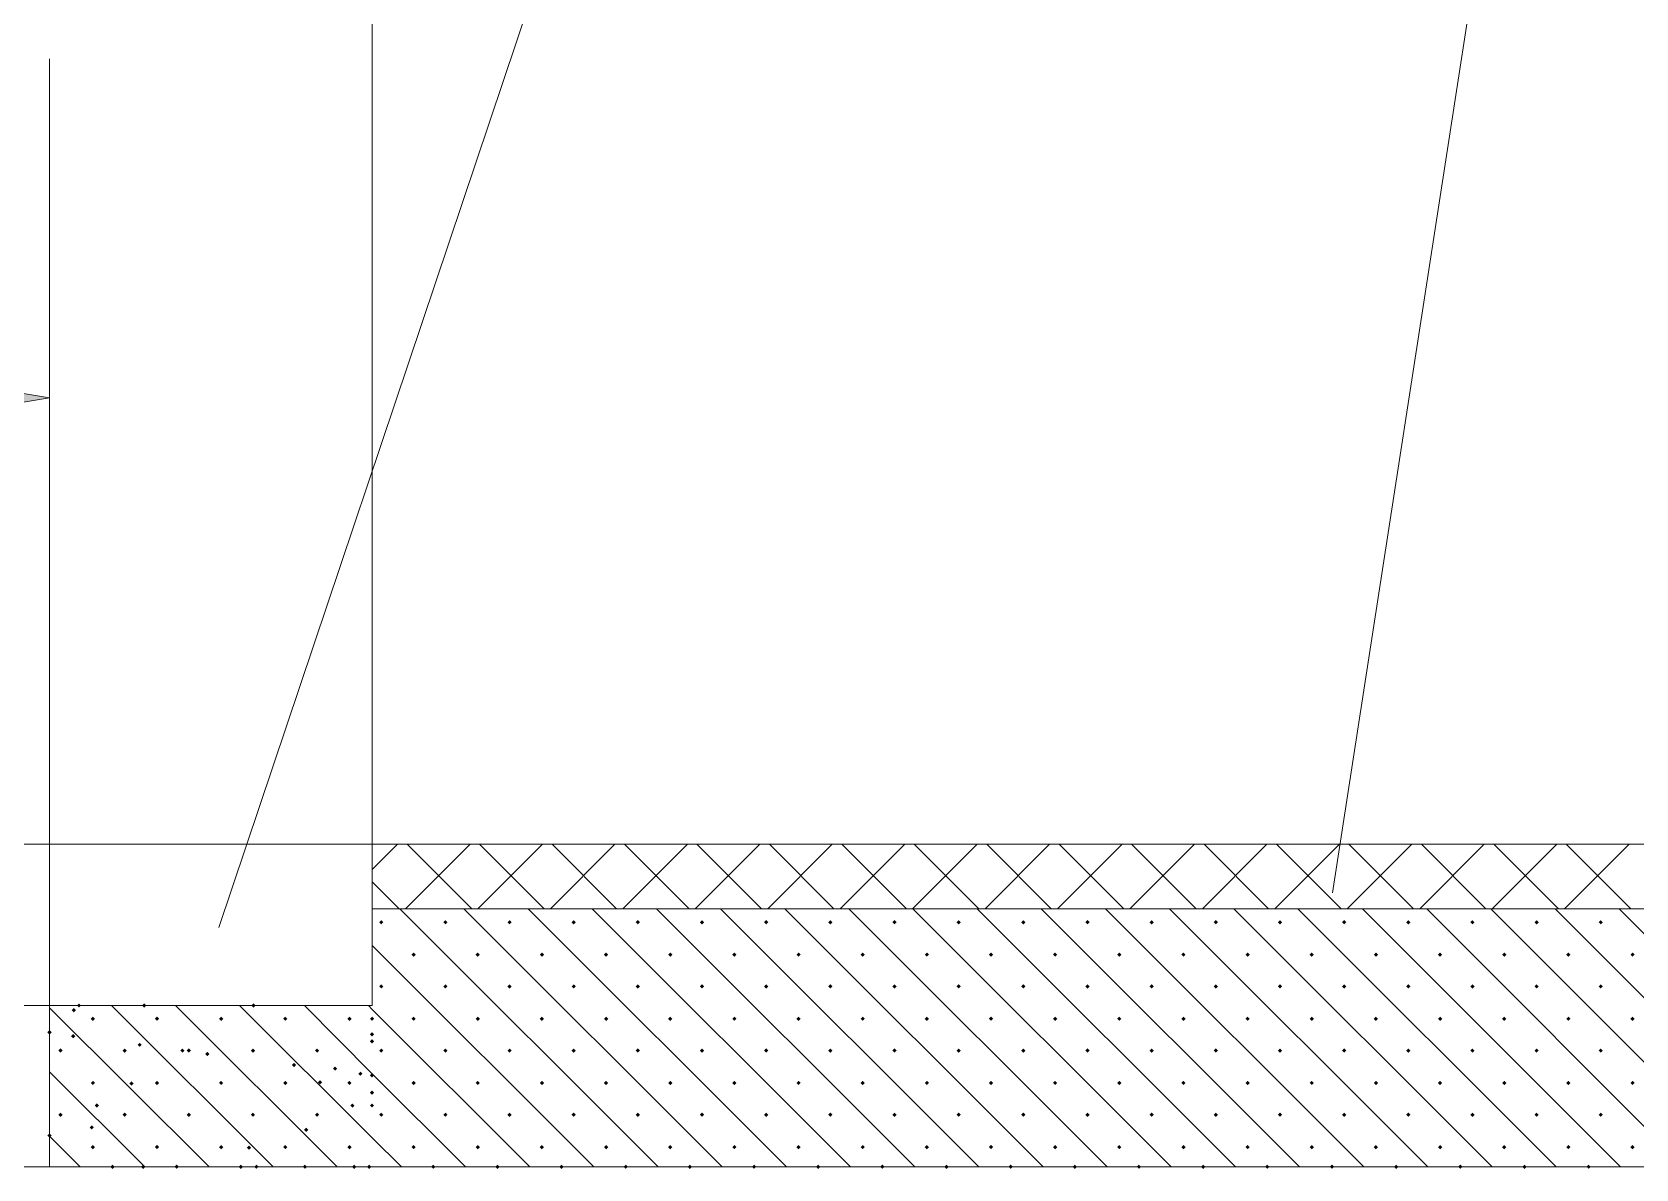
# Model space of a CAD drawing. Header units: millimetres. Extents: x 0 to 414, y 0 to 292.
# Drawn here: x 304.25 to 314.04, y 189.81 to 196.75 of the extents above; entities that cross this region are included whole.
import ezdxf

# ---------------------------------------------------------------- set-up
doc = ezdxf.new("R2010")
doc.units = ezdxf.units.MM

msp = doc.modelspace()

# ---------------------------------------------------------------- hatches: boundary and pattern name
h = msp.add_hatch(color=0)
h.dxf.hatch_style = 2
h.paths.add_polyline_path([(302.29175, 194.860333), (304.359028, 194.514611), (302.29175, 194.172417)])
h = msp.add_hatch(color=0)
h.dxf.hatch_style = 2
h.paths.add_polyline_path([(306.383972, 191.301864), (306.370919, 191.314917), (306.383972, 191.327969), (306.397025, 191.314917)])
h = msp.add_hatch(color=0)
h.dxf.hatch_style = 2
h.paths.add_polyline_path([(306.775556, 191.301864), (306.762503, 191.314917), (306.775556, 191.327969), (306.788608, 191.314917)])
h = msp.add_hatch(color=0)
h.dxf.hatch_style = 2
h.paths.add_polyline_path([(307.167139, 191.301864), (307.154086, 191.314917), (307.167139, 191.327969), (307.180192, 191.314917)])
h = msp.add_hatch(color=0)
h.dxf.hatch_style = 2
h.paths.add_polyline_path([(307.558722, 191.301864), (307.545669, 191.314917), (307.558722, 191.327969), (307.571775, 191.314917)])
h = msp.add_hatch(color=0)
h.dxf.hatch_style = 2
h.paths.add_polyline_path([(307.950306, 191.301864), (307.937253, 191.314917), (307.950306, 191.327969), (307.963358, 191.314917)])
h = msp.add_hatch(color=0)
h.dxf.hatch_style = 2
h.paths.add_polyline_path([(308.341889, 191.301864), (308.328836, 191.314917), (308.341889, 191.327969), (308.354942, 191.314917)])
h = msp.add_hatch(color=0)
h.dxf.hatch_style = 2
h.paths.add_polyline_path([(308.733472, 191.301864), (308.720419, 191.314917), (308.733472, 191.327969), (308.746525, 191.314917)])
h = msp.add_hatch(color=0)
h.dxf.hatch_style = 2
h.paths.add_polyline_path([(309.125056, 191.301864), (309.112003, 191.314917), (309.125056, 191.327969), (309.138108, 191.314917)])
h = msp.add_hatch(color=0)
h.dxf.hatch_style = 2
h.paths.add_polyline_path([(309.516639, 191.301864), (309.503586, 191.314917), (309.516639, 191.327969), (309.529692, 191.314917)])
h = msp.add_hatch(color=0)
h.dxf.hatch_style = 2
h.paths.add_polyline_path([(309.908222, 191.301864), (309.895169, 191.314917), (309.908222, 191.327969), (309.921275, 191.314917)])
h = msp.add_hatch(color=0)
h.dxf.hatch_style = 2
h.paths.add_polyline_path([(310.303333, 191.301864), (310.290281, 191.314917), (310.303333, 191.327969), (310.316386, 191.314917)])
h = msp.add_hatch(color=0)
h.dxf.hatch_style = 2
h.paths.add_polyline_path([(310.694917, 191.301864), (310.681864, 191.314917), (310.694917, 191.327969), (310.707969, 191.314917)])
h = msp.add_hatch(color=0)
h.dxf.hatch_style = 2
h.paths.add_polyline_path([(311.0865, 191.301864), (311.073447, 191.314917), (311.0865, 191.327969), (311.099553, 191.314917)])
h = msp.add_hatch(color=0)
h.dxf.hatch_style = 2
h.paths.add_polyline_path([(311.478083, 191.301864), (311.465031, 191.314917), (311.478083, 191.327969), (311.491136, 191.314917)])
h = msp.add_hatch(color=0)
h.dxf.hatch_style = 2
h.paths.add_polyline_path([(311.869667, 191.301864), (311.856614, 191.314917), (311.869667, 191.327969), (311.882719, 191.314917)])
h = msp.add_hatch(color=0)
h.dxf.hatch_style = 2
h.paths.add_polyline_path([(312.26125, 191.301864), (312.248197, 191.314917), (312.26125, 191.327969), (312.274303, 191.314917)])
h = msp.add_hatch(color=0)
h.dxf.hatch_style = 2
h.paths.add_polyline_path([(312.652833, 191.301864), (312.639781, 191.314917), (312.652833, 191.327969), (312.665886, 191.314917)])
h = msp.add_hatch(color=0)
h.dxf.hatch_style = 2
h.paths.add_polyline_path([(313.044417, 191.301864), (313.031364, 191.314917), (313.044417, 191.327969), (313.057469, 191.314917)])
h = msp.add_hatch(color=0)
h.dxf.hatch_style = 2
h.paths.add_polyline_path([(313.436, 191.301864), (313.422947, 191.314917), (313.436, 191.327969), (313.449053, 191.314917)])
h = msp.add_hatch(color=0)
h.dxf.hatch_style = 2
h.paths.add_polyline_path([(313.827583, 191.301864), (313.814531, 191.314917), (313.827583, 191.327969), (313.840636, 191.314917)])
h = msp.add_hatch(color=0)
h.dxf.hatch_style = 2
h.paths.add_polyline_path([(306.581528, 191.104308), (306.568475, 191.117361), (306.581528, 191.130414), (306.594581, 191.117361)])
h = msp.add_hatch(color=0)
h.dxf.hatch_style = 2
h.paths.add_polyline_path([(306.973111, 191.104308), (306.960058, 191.117361), (306.973111, 191.130414), (306.986164, 191.117361)])
h = msp.add_hatch(color=0)
h.dxf.hatch_style = 2
h.paths.add_polyline_path([(307.364694, 191.104308), (307.351642, 191.117361), (307.364694, 191.130414), (307.377747, 191.117361)])
h = msp.add_hatch(color=0)
h.dxf.hatch_style = 2
h.paths.add_polyline_path([(307.756278, 191.104308), (307.743225, 191.117361), (307.756278, 191.130414), (307.769331, 191.117361)])
h = msp.add_hatch(color=0)
h.dxf.hatch_style = 2
h.paths.add_polyline_path([(308.147861, 191.104308), (308.134808, 191.117361), (308.147861, 191.130414), (308.160914, 191.117361)])
h = msp.add_hatch(color=0)
h.dxf.hatch_style = 2
h.paths.add_polyline_path([(308.539444, 191.104308), (308.526392, 191.117361), (308.539444, 191.130414), (308.552497, 191.117361)])
h = msp.add_hatch(color=0)
h.dxf.hatch_style = 2
h.paths.add_polyline_path([(308.931028, 191.104308), (308.917975, 191.117361), (308.931028, 191.130414), (308.944081, 191.117361)])
h = msp.add_hatch(color=0)
h.dxf.hatch_style = 2
h.paths.add_polyline_path([(309.322611, 191.104308), (309.309558, 191.117361), (309.322611, 191.130414), (309.335664, 191.117361)])
h = msp.add_hatch(color=0)
h.dxf.hatch_style = 2
h.paths.add_polyline_path([(309.714194, 191.104308), (309.701142, 191.117361), (309.714194, 191.130414), (309.727247, 191.117361)])
h = msp.add_hatch(color=0)
h.dxf.hatch_style = 2
h.paths.add_polyline_path([(310.105778, 191.104308), (310.092725, 191.117361), (310.105778, 191.130414), (310.118831, 191.117361)])
h = msp.add_hatch(color=0)
h.dxf.hatch_style = 2
h.paths.add_polyline_path([(310.497361, 191.104308), (310.484308, 191.117361), (310.497361, 191.130414), (310.510414, 191.117361)])
h = msp.add_hatch(color=0)
h.dxf.hatch_style = 2
h.paths.add_polyline_path([(310.888944, 191.104308), (310.875892, 191.117361), (310.888944, 191.130414), (310.901997, 191.117361)])
h = msp.add_hatch(color=0)
h.dxf.hatch_style = 2
h.paths.add_polyline_path([(311.280528, 191.104308), (311.267475, 191.117361), (311.280528, 191.130414), (311.293581, 191.117361)])
h = msp.add_hatch(color=0)
h.dxf.hatch_style = 2
h.paths.add_polyline_path([(311.672111, 191.104308), (311.659058, 191.117361), (311.672111, 191.130414), (311.685164, 191.117361)])
h = msp.add_hatch(color=0)
h.dxf.hatch_style = 2
h.paths.add_polyline_path([(312.063694, 191.104308), (312.050642, 191.117361), (312.063694, 191.130414), (312.076747, 191.117361)])
h = msp.add_hatch(color=0)
h.dxf.hatch_style = 2
h.paths.add_polyline_path([(312.455278, 191.104308), (312.442225, 191.117361), (312.455278, 191.130414), (312.468331, 191.117361)])
h = msp.add_hatch(color=0)
h.dxf.hatch_style = 2
h.paths.add_polyline_path([(312.846861, 191.104308), (312.833808, 191.117361), (312.846861, 191.130414), (312.859914, 191.117361)])
h = msp.add_hatch(color=0)
h.dxf.hatch_style = 2
h.paths.add_polyline_path([(313.238444, 191.104308), (313.225392, 191.117361), (313.238444, 191.130414), (313.251497, 191.117361)])
h = msp.add_hatch(color=0)
h.dxf.hatch_style = 2
h.paths.add_polyline_path([(313.630028, 191.104308), (313.616975, 191.117361), (313.630028, 191.130414), (313.643081, 191.117361)])
h = msp.add_hatch(color=0)
h.dxf.hatch_style = 2
h.paths.add_polyline_path([(314.021611, 191.104308), (314.008558, 191.117361), (314.021611, 191.130414), (314.034664, 191.117361)])
h = msp.add_hatch(color=0)
h.dxf.hatch_style = 2
h.paths.add_polyline_path([(306.383972, 190.910281), (306.370919, 190.923333), (306.383972, 190.936386), (306.397025, 190.923333)])
h = msp.add_hatch(color=0)
h.dxf.hatch_style = 2
h.paths.add_polyline_path([(306.775556, 190.910281), (306.762503, 190.923333), (306.775556, 190.936386), (306.788608, 190.923333)])
h = msp.add_hatch(color=0)
h.dxf.hatch_style = 2
h.paths.add_polyline_path([(307.167139, 190.910281), (307.154086, 190.923333), (307.167139, 190.936386), (307.180192, 190.923333)])
h = msp.add_hatch(color=0)
h.dxf.hatch_style = 2
h.paths.add_polyline_path([(307.558722, 190.910281), (307.545669, 190.923333), (307.558722, 190.936386), (307.571775, 190.923333)])
h = msp.add_hatch(color=0)
h.dxf.hatch_style = 2
h.paths.add_polyline_path([(307.950306, 190.910281), (307.937253, 190.923333), (307.950306, 190.936386), (307.963358, 190.923333)])
h = msp.add_hatch(color=0)
h.dxf.hatch_style = 2
h.paths.add_polyline_path([(308.341889, 190.910281), (308.328836, 190.923333), (308.341889, 190.936386), (308.354942, 190.923333)])
h = msp.add_hatch(color=0)
h.dxf.hatch_style = 2
h.paths.add_polyline_path([(308.733472, 190.910281), (308.720419, 190.923333), (308.733472, 190.936386), (308.746525, 190.923333)])
h = msp.add_hatch(color=0)
h.dxf.hatch_style = 2
h.paths.add_polyline_path([(309.125056, 190.910281), (309.112003, 190.923333), (309.125056, 190.936386), (309.138108, 190.923333)])
h = msp.add_hatch(color=0)
h.dxf.hatch_style = 2
h.paths.add_polyline_path([(309.516639, 190.910281), (309.503586, 190.923333), (309.516639, 190.936386), (309.529692, 190.923333)])
h = msp.add_hatch(color=0)
h.dxf.hatch_style = 2
h.paths.add_polyline_path([(309.908222, 190.910281), (309.895169, 190.923333), (309.908222, 190.936386), (309.921275, 190.923333)])
h = msp.add_hatch(color=0)
h.dxf.hatch_style = 2
h.paths.add_polyline_path([(310.303333, 190.910281), (310.290281, 190.923333), (310.303333, 190.936386), (310.316386, 190.923333)])
h = msp.add_hatch(color=0)
h.dxf.hatch_style = 2
h.paths.add_polyline_path([(310.694917, 190.910281), (310.681864, 190.923333), (310.694917, 190.936386), (310.707969, 190.923333)])
h = msp.add_hatch(color=0)
h.dxf.hatch_style = 2
h.paths.add_polyline_path([(311.0865, 190.910281), (311.073447, 190.923333), (311.0865, 190.936386), (311.099553, 190.923333)])
h = msp.add_hatch(color=0)
h.dxf.hatch_style = 2
h.paths.add_polyline_path([(311.478083, 190.910281), (311.465031, 190.923333), (311.478083, 190.936386), (311.491136, 190.923333)])
h = msp.add_hatch(color=0)
h.dxf.hatch_style = 2
h.paths.add_polyline_path([(311.869667, 190.910281), (311.856614, 190.923333), (311.869667, 190.936386), (311.882719, 190.923333)])
h = msp.add_hatch(color=0)
h.dxf.hatch_style = 2
h.paths.add_polyline_path([(312.26125, 190.910281), (312.248197, 190.923333), (312.26125, 190.936386), (312.274303, 190.923333)])
h = msp.add_hatch(color=0)
h.dxf.hatch_style = 2
h.paths.add_polyline_path([(312.652833, 190.910281), (312.639781, 190.923333), (312.652833, 190.936386), (312.665886, 190.923333)])
h = msp.add_hatch(color=0)
h.dxf.hatch_style = 2
h.paths.add_polyline_path([(313.044417, 190.910281), (313.031364, 190.923333), (313.044417, 190.936386), (313.057469, 190.923333)])
h = msp.add_hatch(color=0)
h.dxf.hatch_style = 2
h.paths.add_polyline_path([(313.436, 190.910281), (313.422947, 190.923333), (313.436, 190.936386), (313.449053, 190.923333)])
h = msp.add_hatch(color=0)
h.dxf.hatch_style = 2
h.paths.add_polyline_path([(313.827583, 190.910281), (313.814531, 190.923333), (313.827583, 190.936386), (313.840636, 190.923333)])
h = msp.add_hatch(color=0)
h.dxf.hatch_style = 2
h.paths.add_polyline_path([(304.538944, 190.793864), (304.525892, 190.806917), (304.538944, 190.819969), (304.551997, 190.806917)])
h = msp.add_hatch(color=0)
h.dxf.hatch_style = 2
h.paths.add_polyline_path([(304.937583, 190.793864), (304.924531, 190.806917), (304.937583, 190.819969), (304.950636, 190.806917)])
h = msp.add_hatch(color=0)
h.dxf.hatch_style = 2
h.paths.add_polyline_path([(305.604333, 190.793864), (305.591281, 190.806917), (305.604333, 190.819969), (305.617386, 190.806917)])
h = msp.add_hatch(color=0)
h.dxf.hatch_style = 2
h.paths.add_polyline_path([(305.604333, 190.793864), (305.591281, 190.806917), (305.604333, 190.819969), (305.617386, 190.806917)])
h = msp.add_hatch(color=0)
h.dxf.hatch_style = 2
h.paths.add_polyline_path([(305.604333, 190.793864), (305.591281, 190.806917), (305.604333, 190.819969), (305.617386, 190.806917)])
h = msp.add_hatch(color=0)
h.dxf.hatch_style = 2
h.paths.add_polyline_path([(304.507194, 190.765642), (304.494142, 190.778694), (304.507194, 190.791747), (304.520247, 190.778694)])
h = msp.add_hatch(color=0)
h.dxf.hatch_style = 2
h.paths.add_polyline_path([(304.623611, 190.712725), (304.610558, 190.725778), (304.623611, 190.738831), (304.636664, 190.725778)])
h = msp.add_hatch(color=0)
h.dxf.hatch_style = 2
h.paths.add_polyline_path([(305.015194, 190.712725), (305.002142, 190.725778), (305.015194, 190.738831), (305.028247, 190.725778)])
h = msp.add_hatch(color=0)
h.dxf.hatch_style = 2
h.paths.add_polyline_path([(305.406778, 190.712725), (305.393725, 190.725778), (305.406778, 190.738831), (305.419831, 190.725778)])
h = msp.add_hatch(color=0)
h.dxf.hatch_style = 2
h.paths.add_polyline_path([(305.798361, 190.712725), (305.785308, 190.725778), (305.798361, 190.738831), (305.811414, 190.725778)])
h = msp.add_hatch(color=0)
h.dxf.hatch_style = 2
h.paths.add_polyline_path([(306.189944, 190.712725), (306.176892, 190.725778), (306.189944, 190.738831), (306.202997, 190.725778)])
h = msp.add_hatch(color=0)
h.dxf.hatch_style = 2
h.paths.add_polyline_path([(306.327528, 190.712725), (306.314475, 190.725778), (306.327528, 190.738831), (306.340581, 190.725778)])
h = msp.add_hatch(color=0)
h.dxf.hatch_style = 2
h.paths.add_polyline_path([(306.327528, 190.712725), (306.314475, 190.725778), (306.327528, 190.738831), (306.340581, 190.725778)])
h = msp.add_hatch(color=0)
h.dxf.hatch_style = 2
h.paths.add_polyline_path([(306.327528, 190.712725), (306.314475, 190.725778), (306.327528, 190.738831), (306.340581, 190.725778)])
h = msp.add_hatch(color=0)
h.dxf.hatch_style = 2
h.paths.add_polyline_path([(306.581528, 190.712725), (306.568475, 190.725778), (306.581528, 190.738831), (306.594581, 190.725778)])
h = msp.add_hatch(color=0)
h.dxf.hatch_style = 2
h.paths.add_polyline_path([(306.973111, 190.712725), (306.960058, 190.725778), (306.973111, 190.738831), (306.986164, 190.725778)])
h = msp.add_hatch(color=0)
h.dxf.hatch_style = 2
h.paths.add_polyline_path([(307.364694, 190.712725), (307.351642, 190.725778), (307.364694, 190.738831), (307.377747, 190.725778)])
h = msp.add_hatch(color=0)
h.dxf.hatch_style = 2
h.paths.add_polyline_path([(307.756278, 190.712725), (307.743225, 190.725778), (307.756278, 190.738831), (307.769331, 190.725778)])
h = msp.add_hatch(color=0)
h.dxf.hatch_style = 2
h.paths.add_polyline_path([(308.147861, 190.712725), (308.134808, 190.725778), (308.147861, 190.738831), (308.160914, 190.725778)])
h = msp.add_hatch(color=0)
h.dxf.hatch_style = 2
h.paths.add_polyline_path([(308.539444, 190.712725), (308.526392, 190.725778), (308.539444, 190.738831), (308.552497, 190.725778)])
h = msp.add_hatch(color=0)
h.dxf.hatch_style = 2
h.paths.add_polyline_path([(308.931028, 190.712725), (308.917975, 190.725778), (308.931028, 190.738831), (308.944081, 190.725778)])
h = msp.add_hatch(color=0)
h.dxf.hatch_style = 2
h.paths.add_polyline_path([(309.322611, 190.712725), (309.309558, 190.725778), (309.322611, 190.738831), (309.335664, 190.725778)])
h = msp.add_hatch(color=0)
h.dxf.hatch_style = 2
h.paths.add_polyline_path([(309.714194, 190.712725), (309.701142, 190.725778), (309.714194, 190.738831), (309.727247, 190.725778)])
h = msp.add_hatch(color=0)
h.dxf.hatch_style = 2
h.paths.add_polyline_path([(310.105778, 190.712725), (310.092725, 190.725778), (310.105778, 190.738831), (310.118831, 190.725778)])
h = msp.add_hatch(color=0)
h.dxf.hatch_style = 2
h.paths.add_polyline_path([(310.497361, 190.712725), (310.484308, 190.725778), (310.497361, 190.738831), (310.510414, 190.725778)])
h = msp.add_hatch(color=0)
h.dxf.hatch_style = 2
h.paths.add_polyline_path([(310.888944, 190.712725), (310.875892, 190.725778), (310.888944, 190.738831), (310.901997, 190.725778)])
h = msp.add_hatch(color=0)
h.dxf.hatch_style = 2
h.paths.add_polyline_path([(311.280528, 190.712725), (311.267475, 190.725778), (311.280528, 190.738831), (311.293581, 190.725778)])
h = msp.add_hatch(color=0)
h.dxf.hatch_style = 2
h.paths.add_polyline_path([(311.672111, 190.712725), (311.659058, 190.725778), (311.672111, 190.738831), (311.685164, 190.725778)])
h = msp.add_hatch(color=0)
h.dxf.hatch_style = 2
h.paths.add_polyline_path([(312.063694, 190.712725), (312.050642, 190.725778), (312.063694, 190.738831), (312.076747, 190.725778)])
h = msp.add_hatch(color=0)
h.dxf.hatch_style = 2
h.paths.add_polyline_path([(312.455278, 190.712725), (312.442225, 190.725778), (312.455278, 190.738831), (312.468331, 190.725778)])
h = msp.add_hatch(color=0)
h.dxf.hatch_style = 2
h.paths.add_polyline_path([(312.846861, 190.712725), (312.833808, 190.725778), (312.846861, 190.738831), (312.859914, 190.725778)])
h = msp.add_hatch(color=0)
h.dxf.hatch_style = 2
h.paths.add_polyline_path([(313.238444, 190.712725), (313.225392, 190.725778), (313.238444, 190.738831), (313.251497, 190.725778)])
h = msp.add_hatch(color=0)
h.dxf.hatch_style = 2
h.paths.add_polyline_path([(313.630028, 190.712725), (313.616975, 190.725778), (313.630028, 190.738831), (313.643081, 190.725778)])
h = msp.add_hatch(color=0)
h.dxf.hatch_style = 2
h.paths.add_polyline_path([(314.021611, 190.712725), (314.008558, 190.725778), (314.021611, 190.738831), (314.034664, 190.725778)])
h = msp.add_hatch(color=0)
h.dxf.hatch_style = 2
h.paths.add_polyline_path([(304.359028, 190.631586), (304.345975, 190.644639), (304.359028, 190.657692), (304.372081, 190.644639)])
h = msp.add_hatch(color=0)
h.dxf.hatch_style = 2
h.paths.add_polyline_path([(304.359028, 190.628058), (304.345975, 190.641111), (304.359028, 190.654164), (304.372081, 190.641111)])
h = msp.add_hatch(color=0)
h.dxf.hatch_style = 2
h.paths.add_polyline_path([(304.503667, 190.606892), (304.490614, 190.619944), (304.503667, 190.632997), (304.516719, 190.619944)])
h = msp.add_hatch(color=0)
h.dxf.hatch_style = 2
h.paths.add_polyline_path([(306.327528, 190.617475), (306.314475, 190.630528), (306.327528, 190.643581), (306.340581, 190.630528)])
h = msp.add_hatch(color=0)
h.dxf.hatch_style = 2
h.paths.add_polyline_path([(306.327528, 190.617475), (306.314475, 190.630528), (306.327528, 190.643581), (306.340581, 190.630528)])
h = msp.add_hatch(color=0)
h.dxf.hatch_style = 2
h.paths.add_polyline_path([(306.327528, 190.617475), (306.314475, 190.630528), (306.327528, 190.643581), (306.340581, 190.630528)])
h = msp.add_hatch(color=0)
h.dxf.hatch_style = 2
h.paths.add_polyline_path([(304.426056, 190.518697), (304.413003, 190.53175), (304.426056, 190.544803), (304.439108, 190.53175)])
h = msp.add_hatch(color=0)
h.dxf.hatch_style = 2
h.paths.add_polyline_path([(304.817639, 190.518697), (304.804586, 190.53175), (304.817639, 190.544803), (304.830692, 190.53175)])
h = msp.add_hatch(color=0)
h.dxf.hatch_style = 2
h.paths.add_polyline_path([(304.909361, 190.553975), (304.896308, 190.567028), (304.909361, 190.580081), (304.922414, 190.567028)])
h = msp.add_hatch(color=0)
h.dxf.hatch_style = 2
h.paths.add_polyline_path([(305.170417, 190.518697), (305.157364, 190.53175), (305.170417, 190.544803), (305.183469, 190.53175)])
h = msp.add_hatch(color=0)
h.dxf.hatch_style = 2
h.paths.add_polyline_path([(305.209222, 190.518697), (305.196169, 190.53175), (305.209222, 190.544803), (305.222275, 190.53175)])
h = msp.add_hatch(color=0)
h.dxf.hatch_style = 2
h.paths.add_polyline_path([(305.322111, 190.497531), (305.309058, 190.510583), (305.322111, 190.523636), (305.335164, 190.510583)])
h = msp.add_hatch(color=0)
h.dxf.hatch_style = 2
h.paths.add_polyline_path([(305.600806, 190.518697), (305.587753, 190.53175), (305.600806, 190.544803), (305.613858, 190.53175)])
h = msp.add_hatch(color=0)
h.dxf.hatch_style = 2
h.paths.add_polyline_path([(305.992389, 190.518697), (305.979336, 190.53175), (305.992389, 190.544803), (306.005442, 190.53175)])
h = msp.add_hatch(color=0)
h.dxf.hatch_style = 2
h.paths.add_polyline_path([(306.327528, 190.575142), (306.314475, 190.588194), (306.327528, 190.601247), (306.340581, 190.588194)])
h = msp.add_hatch(color=0)
h.dxf.hatch_style = 2
h.paths.add_polyline_path([(306.383972, 190.518697), (306.370919, 190.53175), (306.383972, 190.544803), (306.397025, 190.53175)])
h = msp.add_hatch(color=0)
h.dxf.hatch_style = 2
h.paths.add_polyline_path([(306.775556, 190.518697), (306.762503, 190.53175), (306.775556, 190.544803), (306.788608, 190.53175)])
h = msp.add_hatch(color=0)
h.dxf.hatch_style = 2
h.paths.add_polyline_path([(307.167139, 190.518697), (307.154086, 190.53175), (307.167139, 190.544803), (307.180192, 190.53175)])
h = msp.add_hatch(color=0)
h.dxf.hatch_style = 2
h.paths.add_polyline_path([(307.558722, 190.518697), (307.545669, 190.53175), (307.558722, 190.544803), (307.571775, 190.53175)])
h = msp.add_hatch(color=0)
h.dxf.hatch_style = 2
h.paths.add_polyline_path([(307.950306, 190.518697), (307.937253, 190.53175), (307.950306, 190.544803), (307.963358, 190.53175)])
h = msp.add_hatch(color=0)
h.dxf.hatch_style = 2
h.paths.add_polyline_path([(308.341889, 190.518697), (308.328836, 190.53175), (308.341889, 190.544803), (308.354942, 190.53175)])
h = msp.add_hatch(color=0)
h.dxf.hatch_style = 2
h.paths.add_polyline_path([(308.733472, 190.518697), (308.720419, 190.53175), (308.733472, 190.544803), (308.746525, 190.53175)])
h = msp.add_hatch(color=0)
h.dxf.hatch_style = 2
h.paths.add_polyline_path([(309.125056, 190.518697), (309.112003, 190.53175), (309.125056, 190.544803), (309.138108, 190.53175)])
h = msp.add_hatch(color=0)
h.dxf.hatch_style = 2
h.paths.add_polyline_path([(309.516639, 190.518697), (309.503586, 190.53175), (309.516639, 190.544803), (309.529692, 190.53175)])
h = msp.add_hatch(color=0)
h.dxf.hatch_style = 2
h.paths.add_polyline_path([(309.908222, 190.518697), (309.895169, 190.53175), (309.908222, 190.544803), (309.921275, 190.53175)])
h = msp.add_hatch(color=0)
h.dxf.hatch_style = 2
h.paths.add_polyline_path([(310.303333, 190.518697), (310.290281, 190.53175), (310.303333, 190.544803), (310.316386, 190.53175)])
h = msp.add_hatch(color=0)
h.dxf.hatch_style = 2
h.paths.add_polyline_path([(310.694917, 190.518697), (310.681864, 190.53175), (310.694917, 190.544803), (310.707969, 190.53175)])
h = msp.add_hatch(color=0)
h.dxf.hatch_style = 2
h.paths.add_polyline_path([(311.0865, 190.518697), (311.073447, 190.53175), (311.0865, 190.544803), (311.099553, 190.53175)])
h = msp.add_hatch(color=0)
h.dxf.hatch_style = 2
h.paths.add_polyline_path([(311.478083, 190.518697), (311.465031, 190.53175), (311.478083, 190.544803), (311.491136, 190.53175)])
h = msp.add_hatch(color=0)
h.dxf.hatch_style = 2
h.paths.add_polyline_path([(311.869667, 190.518697), (311.856614, 190.53175), (311.869667, 190.544803), (311.882719, 190.53175)])
h = msp.add_hatch(color=0)
h.dxf.hatch_style = 2
h.paths.add_polyline_path([(312.26125, 190.518697), (312.248197, 190.53175), (312.26125, 190.544803), (312.274303, 190.53175)])
h = msp.add_hatch(color=0)
h.dxf.hatch_style = 2
h.paths.add_polyline_path([(312.652833, 190.518697), (312.639781, 190.53175), (312.652833, 190.544803), (312.665886, 190.53175)])
h = msp.add_hatch(color=0)
h.dxf.hatch_style = 2
h.paths.add_polyline_path([(313.044417, 190.518697), (313.031364, 190.53175), (313.044417, 190.544803), (313.057469, 190.53175)])
h = msp.add_hatch(color=0)
h.dxf.hatch_style = 2
h.paths.add_polyline_path([(313.436, 190.518697), (313.422947, 190.53175), (313.436, 190.544803), (313.449053, 190.53175)])
h = msp.add_hatch(color=0)
h.dxf.hatch_style = 2
h.paths.add_polyline_path([(313.827583, 190.518697), (313.814531, 190.53175), (313.827583, 190.544803), (313.840636, 190.53175)])
h = msp.add_hatch(color=0)
h.dxf.hatch_style = 2
h.paths.add_polyline_path([(305.851278, 190.430503), (305.838225, 190.443556), (305.851278, 190.456608), (305.864331, 190.443556)])
h = msp.add_hatch(color=0)
h.dxf.hatch_style = 2
h.paths.add_polyline_path([(306.10175, 190.409336), (306.088697, 190.422389), (306.10175, 190.435442), (306.114803, 190.422389)])
h = msp.add_hatch(color=0)
h.dxf.hatch_style = 2
h.paths.add_polyline_path([(304.623611, 190.321142), (304.610558, 190.334194), (304.623611, 190.347247), (304.636664, 190.334194)])
h = msp.add_hatch(color=0)
h.dxf.hatch_style = 2
h.paths.add_polyline_path([(304.859972, 190.317614), (304.846919, 190.330667), (304.859972, 190.343719), (304.873025, 190.330667)])
h = msp.add_hatch(color=0)
h.dxf.hatch_style = 2
h.paths.add_polyline_path([(305.015194, 190.321142), (305.002142, 190.334194), (305.015194, 190.347247), (305.028247, 190.334194)])
h = msp.add_hatch(color=0)
h.dxf.hatch_style = 2
h.paths.add_polyline_path([(305.406778, 190.321142), (305.393725, 190.334194), (305.406778, 190.347247), (305.419831, 190.334194)])
h = msp.add_hatch(color=0)
h.dxf.hatch_style = 2
h.paths.add_polyline_path([(305.798361, 190.321142), (305.785308, 190.334194), (305.798361, 190.347247), (305.811414, 190.334194)])
h = msp.add_hatch(color=0)
h.dxf.hatch_style = 2
h.paths.add_polyline_path([(306.010028, 190.324669), (305.996975, 190.337722), (306.010028, 190.350775), (306.023081, 190.337722)])
h = msp.add_hatch(color=0)
h.dxf.hatch_style = 2
h.paths.add_polyline_path([(306.189944, 190.321142), (306.176892, 190.334194), (306.189944, 190.347247), (306.202997, 190.334194)])
h = msp.add_hatch(color=0)
h.dxf.hatch_style = 2
h.paths.add_polyline_path([(306.256972, 190.377586), (306.243919, 190.390639), (306.256972, 190.403692), (306.270025, 190.390639)])
h = msp.add_hatch(color=0)
h.dxf.hatch_style = 2
h.paths.add_polyline_path([(306.327528, 190.367003), (306.314475, 190.380056), (306.327528, 190.393108), (306.340581, 190.380056)])
h = msp.add_hatch(color=0)
h.dxf.hatch_style = 2
h.paths.add_polyline_path([(306.327528, 190.367003), (306.314475, 190.380056), (306.327528, 190.393108), (306.340581, 190.380056)])
h = msp.add_hatch(color=0)
h.dxf.hatch_style = 2
h.paths.add_polyline_path([(306.327528, 190.367003), (306.314475, 190.380056), (306.327528, 190.393108), (306.340581, 190.380056)])
h = msp.add_hatch(color=0)
h.dxf.hatch_style = 2
h.paths.add_polyline_path([(306.581528, 190.321142), (306.568475, 190.334194), (306.581528, 190.347247), (306.594581, 190.334194)])
h = msp.add_hatch(color=0)
h.dxf.hatch_style = 2
h.paths.add_polyline_path([(306.973111, 190.321142), (306.960058, 190.334194), (306.973111, 190.347247), (306.986164, 190.334194)])
h = msp.add_hatch(color=0)
h.dxf.hatch_style = 2
h.paths.add_polyline_path([(307.364694, 190.321142), (307.351642, 190.334194), (307.364694, 190.347247), (307.377747, 190.334194)])
h = msp.add_hatch(color=0)
h.dxf.hatch_style = 2
h.paths.add_polyline_path([(307.756278, 190.321142), (307.743225, 190.334194), (307.756278, 190.347247), (307.769331, 190.334194)])
h = msp.add_hatch(color=0)
h.dxf.hatch_style = 2
h.paths.add_polyline_path([(308.147861, 190.321142), (308.134808, 190.334194), (308.147861, 190.347247), (308.160914, 190.334194)])
h = msp.add_hatch(color=0)
h.dxf.hatch_style = 2
h.paths.add_polyline_path([(308.539444, 190.321142), (308.526392, 190.334194), (308.539444, 190.347247), (308.552497, 190.334194)])
h = msp.add_hatch(color=0)
h.dxf.hatch_style = 2
h.paths.add_polyline_path([(308.931028, 190.321142), (308.917975, 190.334194), (308.931028, 190.347247), (308.944081, 190.334194)])
h = msp.add_hatch(color=0)
h.dxf.hatch_style = 2
h.paths.add_polyline_path([(309.322611, 190.321142), (309.309558, 190.334194), (309.322611, 190.347247), (309.335664, 190.334194)])
h = msp.add_hatch(color=0)
h.dxf.hatch_style = 2
h.paths.add_polyline_path([(309.714194, 190.321142), (309.701142, 190.334194), (309.714194, 190.347247), (309.727247, 190.334194)])
h = msp.add_hatch(color=0)
h.dxf.hatch_style = 2
h.paths.add_polyline_path([(310.105778, 190.321142), (310.092725, 190.334194), (310.105778, 190.347247), (310.118831, 190.334194)])
h = msp.add_hatch(color=0)
h.dxf.hatch_style = 2
h.paths.add_polyline_path([(310.497361, 190.321142), (310.484308, 190.334194), (310.497361, 190.347247), (310.510414, 190.334194)])
h = msp.add_hatch(color=0)
h.dxf.hatch_style = 2
h.paths.add_polyline_path([(310.888944, 190.321142), (310.875892, 190.334194), (310.888944, 190.347247), (310.901997, 190.334194)])
h = msp.add_hatch(color=0)
h.dxf.hatch_style = 2
h.paths.add_polyline_path([(311.280528, 190.321142), (311.267475, 190.334194), (311.280528, 190.347247), (311.293581, 190.334194)])
h = msp.add_hatch(color=0)
h.dxf.hatch_style = 2
h.paths.add_polyline_path([(311.672111, 190.321142), (311.659058, 190.334194), (311.672111, 190.347247), (311.685164, 190.334194)])
h = msp.add_hatch(color=0)
h.dxf.hatch_style = 2
h.paths.add_polyline_path([(312.063694, 190.321142), (312.050642, 190.334194), (312.063694, 190.347247), (312.076747, 190.334194)])
h = msp.add_hatch(color=0)
h.dxf.hatch_style = 2
h.paths.add_polyline_path([(312.455278, 190.321142), (312.442225, 190.334194), (312.455278, 190.347247), (312.468331, 190.334194)])
h = msp.add_hatch(color=0)
h.dxf.hatch_style = 2
h.paths.add_polyline_path([(312.846861, 190.321142), (312.833808, 190.334194), (312.846861, 190.347247), (312.859914, 190.334194)])
h = msp.add_hatch(color=0)
h.dxf.hatch_style = 2
h.paths.add_polyline_path([(313.238444, 190.321142), (313.225392, 190.334194), (313.238444, 190.347247), (313.251497, 190.334194)])
h = msp.add_hatch(color=0)
h.dxf.hatch_style = 2
h.paths.add_polyline_path([(313.630028, 190.321142), (313.616975, 190.334194), (313.630028, 190.347247), (313.643081, 190.334194)])
h = msp.add_hatch(color=0)
h.dxf.hatch_style = 2
h.paths.add_polyline_path([(314.021611, 190.321142), (314.008558, 190.334194), (314.021611, 190.347247), (314.034664, 190.334194)])
h = msp.add_hatch(color=0)
h.dxf.hatch_style = 2
h.paths.add_polyline_path([(306.327528, 190.261169), (306.314475, 190.274222), (306.327528, 190.287275), (306.340581, 190.274222)])
h = msp.add_hatch(color=0)
h.dxf.hatch_style = 2
h.paths.add_polyline_path([(304.426056, 190.127114), (304.413003, 190.140167), (304.426056, 190.153219), (304.439108, 190.140167)])
h = msp.add_hatch(color=0)
h.dxf.hatch_style = 2
h.paths.add_polyline_path([(304.648306, 190.183558), (304.635253, 190.196611), (304.648306, 190.209664), (304.661358, 190.196611)])
h = msp.add_hatch(color=0)
h.dxf.hatch_style = 2
h.paths.add_polyline_path([(304.817639, 190.127114), (304.804586, 190.140167), (304.817639, 190.153219), (304.830692, 190.140167)])
h = msp.add_hatch(color=0)
h.dxf.hatch_style = 2
h.paths.add_polyline_path([(305.209222, 190.127114), (305.196169, 190.140167), (305.209222, 190.153219), (305.222275, 190.140167)])
h = msp.add_hatch(color=0)
h.dxf.hatch_style = 2
h.paths.add_polyline_path([(305.600806, 190.127114), (305.587753, 190.140167), (305.600806, 190.153219), (305.613858, 190.140167)])
h = msp.add_hatch(color=0)
h.dxf.hatch_style = 2
h.paths.add_polyline_path([(305.992389, 190.127114), (305.979336, 190.140167), (305.992389, 190.153219), (306.005442, 190.140167)])
h = msp.add_hatch(color=0)
h.dxf.hatch_style = 2
h.paths.add_polyline_path([(306.207583, 190.183558), (306.194531, 190.196611), (306.207583, 190.209664), (306.220636, 190.196611)])
h = msp.add_hatch(color=0)
h.dxf.hatch_style = 2
h.paths.add_polyline_path([(306.327528, 190.183558), (306.314475, 190.196611), (306.327528, 190.209664), (306.340581, 190.196611)])
h = msp.add_hatch(color=0)
h.dxf.hatch_style = 2
h.paths.add_polyline_path([(306.383972, 190.127114), (306.370919, 190.140167), (306.383972, 190.153219), (306.397025, 190.140167)])
h = msp.add_hatch(color=0)
h.dxf.hatch_style = 2
h.paths.add_polyline_path([(306.775556, 190.127114), (306.762503, 190.140167), (306.775556, 190.153219), (306.788608, 190.140167)])
h = msp.add_hatch(color=0)
h.dxf.hatch_style = 2
h.paths.add_polyline_path([(307.167139, 190.127114), (307.154086, 190.140167), (307.167139, 190.153219), (307.180192, 190.140167)])
h = msp.add_hatch(color=0)
h.dxf.hatch_style = 2
h.paths.add_polyline_path([(307.558722, 190.127114), (307.545669, 190.140167), (307.558722, 190.153219), (307.571775, 190.140167)])
h = msp.add_hatch(color=0)
h.dxf.hatch_style = 2
h.paths.add_polyline_path([(307.950306, 190.127114), (307.937253, 190.140167), (307.950306, 190.153219), (307.963358, 190.140167)])
h = msp.add_hatch(color=0)
h.dxf.hatch_style = 2
h.paths.add_polyline_path([(308.341889, 190.127114), (308.328836, 190.140167), (308.341889, 190.153219), (308.354942, 190.140167)])
h = msp.add_hatch(color=0)
h.dxf.hatch_style = 2
h.paths.add_polyline_path([(308.733472, 190.127114), (308.720419, 190.140167), (308.733472, 190.153219), (308.746525, 190.140167)])
h = msp.add_hatch(color=0)
h.dxf.hatch_style = 2
h.paths.add_polyline_path([(309.125056, 190.127114), (309.112003, 190.140167), (309.125056, 190.153219), (309.138108, 190.140167)])
h = msp.add_hatch(color=0)
h.dxf.hatch_style = 2
h.paths.add_polyline_path([(309.516639, 190.127114), (309.503586, 190.140167), (309.516639, 190.153219), (309.529692, 190.140167)])
h = msp.add_hatch(color=0)
h.dxf.hatch_style = 2
h.paths.add_polyline_path([(309.908222, 190.127114), (309.895169, 190.140167), (309.908222, 190.153219), (309.921275, 190.140167)])
h = msp.add_hatch(color=0)
h.dxf.hatch_style = 2
h.paths.add_polyline_path([(310.303333, 190.127114), (310.290281, 190.140167), (310.303333, 190.153219), (310.316386, 190.140167)])
h = msp.add_hatch(color=0)
h.dxf.hatch_style = 2
h.paths.add_polyline_path([(310.694917, 190.127114), (310.681864, 190.140167), (310.694917, 190.153219), (310.707969, 190.140167)])
h = msp.add_hatch(color=0)
h.dxf.hatch_style = 2
h.paths.add_polyline_path([(311.0865, 190.127114), (311.073447, 190.140167), (311.0865, 190.153219), (311.099553, 190.140167)])
h = msp.add_hatch(color=0)
h.dxf.hatch_style = 2
h.paths.add_polyline_path([(311.478083, 190.127114), (311.465031, 190.140167), (311.478083, 190.153219), (311.491136, 190.140167)])
h = msp.add_hatch(color=0)
h.dxf.hatch_style = 2
h.paths.add_polyline_path([(311.869667, 190.127114), (311.856614, 190.140167), (311.869667, 190.153219), (311.882719, 190.140167)])
h = msp.add_hatch(color=0)
h.dxf.hatch_style = 2
h.paths.add_polyline_path([(312.26125, 190.127114), (312.248197, 190.140167), (312.26125, 190.153219), (312.274303, 190.140167)])
h = msp.add_hatch(color=0)
h.dxf.hatch_style = 2
h.paths.add_polyline_path([(312.652833, 190.127114), (312.639781, 190.140167), (312.652833, 190.153219), (312.665886, 190.140167)])
h = msp.add_hatch(color=0)
h.dxf.hatch_style = 2
h.paths.add_polyline_path([(313.044417, 190.127114), (313.031364, 190.140167), (313.044417, 190.153219), (313.057469, 190.140167)])
h = msp.add_hatch(color=0)
h.dxf.hatch_style = 2
h.paths.add_polyline_path([(313.436, 190.127114), (313.422947, 190.140167), (313.436, 190.153219), (313.449053, 190.140167)])
h = msp.add_hatch(color=0)
h.dxf.hatch_style = 2
h.paths.add_polyline_path([(313.827583, 190.127114), (313.814531, 190.140167), (313.827583, 190.153219), (313.840636, 190.140167)])
h = msp.add_hatch(color=0)
h.dxf.hatch_style = 2
h.paths.add_polyline_path([(304.359028, 190.000114), (304.345975, 190.013167), (304.359028, 190.026219), (304.372081, 190.013167)])
h = msp.add_hatch(color=0)
h.dxf.hatch_style = 2
h.paths.add_polyline_path([(304.616556, 190.049503), (304.603503, 190.062556), (304.616556, 190.075608), (304.629608, 190.062556)])
h = msp.add_hatch(color=0)
h.dxf.hatch_style = 2
h.paths.add_polyline_path([(305.925361, 190.035392), (305.912308, 190.048444), (305.925361, 190.061497), (305.938414, 190.048444)])
h = msp.add_hatch(color=0)
h.dxf.hatch_style = 2
h.paths.add_polyline_path([(304.623611, 189.929558), (304.610558, 189.942611), (304.623611, 189.955664), (304.636664, 189.942611)])
h = msp.add_hatch(color=0)
h.dxf.hatch_style = 2
h.paths.add_polyline_path([(305.015194, 189.929558), (305.002142, 189.942611), (305.015194, 189.955664), (305.028247, 189.942611)])
h = msp.add_hatch(color=0)
h.dxf.hatch_style = 2
h.paths.add_polyline_path([(305.406778, 189.929558), (305.393725, 189.942611), (305.406778, 189.955664), (305.419831, 189.942611)])
h = msp.add_hatch(color=0)
h.dxf.hatch_style = 2
h.paths.add_polyline_path([(305.576111, 189.926031), (305.563058, 189.939083), (305.576111, 189.952136), (305.589164, 189.939083)])
h = msp.add_hatch(color=0)
h.dxf.hatch_style = 2
h.paths.add_polyline_path([(305.798361, 189.929558), (305.785308, 189.942611), (305.798361, 189.955664), (305.811414, 189.942611)])
h = msp.add_hatch(color=0)
h.dxf.hatch_style = 2
h.paths.add_polyline_path([(306.189944, 189.929558), (306.176892, 189.942611), (306.189944, 189.955664), (306.202997, 189.942611)])
h = msp.add_hatch(color=0)
h.dxf.hatch_style = 2
h.paths.add_polyline_path([(306.581528, 189.929558), (306.568475, 189.942611), (306.581528, 189.955664), (306.594581, 189.942611)])
h = msp.add_hatch(color=0)
h.dxf.hatch_style = 2
h.paths.add_polyline_path([(306.973111, 189.929558), (306.960058, 189.942611), (306.973111, 189.955664), (306.986164, 189.942611)])
h = msp.add_hatch(color=0)
h.dxf.hatch_style = 2
h.paths.add_polyline_path([(307.364694, 189.929558), (307.351642, 189.942611), (307.364694, 189.955664), (307.377747, 189.942611)])
h = msp.add_hatch(color=0)
h.dxf.hatch_style = 2
h.paths.add_polyline_path([(307.756278, 189.929558), (307.743225, 189.942611), (307.756278, 189.955664), (307.769331, 189.942611)])
h = msp.add_hatch(color=0)
h.dxf.hatch_style = 2
h.paths.add_polyline_path([(308.147861, 189.929558), (308.134808, 189.942611), (308.147861, 189.955664), (308.160914, 189.942611)])
h = msp.add_hatch(color=0)
h.dxf.hatch_style = 2
h.paths.add_polyline_path([(308.539444, 189.929558), (308.526392, 189.942611), (308.539444, 189.955664), (308.552497, 189.942611)])
h = msp.add_hatch(color=0)
h.dxf.hatch_style = 2
h.paths.add_polyline_path([(308.931028, 189.929558), (308.917975, 189.942611), (308.931028, 189.955664), (308.944081, 189.942611)])
h = msp.add_hatch(color=0)
h.dxf.hatch_style = 2
h.paths.add_polyline_path([(309.322611, 189.929558), (309.309558, 189.942611), (309.322611, 189.955664), (309.335664, 189.942611)])
h = msp.add_hatch(color=0)
h.dxf.hatch_style = 2
h.paths.add_polyline_path([(309.714194, 189.929558), (309.701142, 189.942611), (309.714194, 189.955664), (309.727247, 189.942611)])
h = msp.add_hatch(color=0)
h.dxf.hatch_style = 2
h.paths.add_polyline_path([(310.105778, 189.929558), (310.092725, 189.942611), (310.105778, 189.955664), (310.118831, 189.942611)])
h = msp.add_hatch(color=0)
h.dxf.hatch_style = 2
h.paths.add_polyline_path([(310.497361, 189.929558), (310.484308, 189.942611), (310.497361, 189.955664), (310.510414, 189.942611)])
h = msp.add_hatch(color=0)
h.dxf.hatch_style = 2
h.paths.add_polyline_path([(310.888944, 189.929558), (310.875892, 189.942611), (310.888944, 189.955664), (310.901997, 189.942611)])
h = msp.add_hatch(color=0)
h.dxf.hatch_style = 2
h.paths.add_polyline_path([(311.280528, 189.929558), (311.267475, 189.942611), (311.280528, 189.955664), (311.293581, 189.942611)])
h = msp.add_hatch(color=0)
h.dxf.hatch_style = 2
h.paths.add_polyline_path([(311.672111, 189.929558), (311.659058, 189.942611), (311.672111, 189.955664), (311.685164, 189.942611)])
h = msp.add_hatch(color=0)
h.dxf.hatch_style = 2
h.paths.add_polyline_path([(312.063694, 189.929558), (312.050642, 189.942611), (312.063694, 189.955664), (312.076747, 189.942611)])
h = msp.add_hatch(color=0)
h.dxf.hatch_style = 2
h.paths.add_polyline_path([(312.455278, 189.929558), (312.442225, 189.942611), (312.455278, 189.955664), (312.468331, 189.942611)])
h = msp.add_hatch(color=0)
h.dxf.hatch_style = 2
h.paths.add_polyline_path([(312.846861, 189.929558), (312.833808, 189.942611), (312.846861, 189.955664), (312.859914, 189.942611)])
h = msp.add_hatch(color=0)
h.dxf.hatch_style = 2
h.paths.add_polyline_path([(313.238444, 189.929558), (313.225392, 189.942611), (313.238444, 189.955664), (313.251497, 189.942611)])
h = msp.add_hatch(color=0)
h.dxf.hatch_style = 2
h.paths.add_polyline_path([(313.630028, 189.929558), (313.616975, 189.942611), (313.630028, 189.955664), (313.643081, 189.942611)])
h = msp.add_hatch(color=0)
h.dxf.hatch_style = 2
h.paths.add_polyline_path([(314.021611, 189.929558), (314.008558, 189.942611), (314.021611, 189.955664), (314.034664, 189.942611)])
h = msp.add_hatch(color=0)
h.dxf.hatch_style = 2
h.paths.add_polyline_path([(304.743556, 189.809614), (304.730503, 189.822667), (304.743556, 189.835719), (304.756608, 189.822667)])
h = msp.add_hatch(color=0)
h.dxf.hatch_style = 2
h.paths.add_polyline_path([(304.930528, 189.809614), (304.917475, 189.822667), (304.930528, 189.835719), (304.943581, 189.822667)])
h = msp.add_hatch(color=0)
h.dxf.hatch_style = 2
h.paths.add_polyline_path([(304.930528, 189.809614), (304.917475, 189.822667), (304.930528, 189.835719), (304.943581, 189.822667)])
h = msp.add_hatch(color=0)
h.dxf.hatch_style = 2
h.paths.add_polyline_path([(305.135139, 189.809614), (305.122086, 189.822667), (305.135139, 189.835719), (305.148192, 189.822667)])
h = msp.add_hatch(color=0)
h.dxf.hatch_style = 2
h.paths.add_polyline_path([(305.526722, 189.809614), (305.513669, 189.822667), (305.526722, 189.835719), (305.539775, 189.822667)])
h = msp.add_hatch(color=0)
h.dxf.hatch_style = 2
h.paths.add_polyline_path([(305.621972, 189.809614), (305.608919, 189.822667), (305.621972, 189.835719), (305.635025, 189.822667)])
h = msp.add_hatch(color=0)
h.dxf.hatch_style = 2
h.paths.add_polyline_path([(305.918306, 189.809614), (305.905253, 189.822667), (305.918306, 189.835719), (305.931358, 189.822667)])
h = msp.add_hatch(color=0)
h.dxf.hatch_style = 2
h.paths.add_polyline_path([(306.218167, 189.809614), (306.205114, 189.822667), (306.218167, 189.835719), (306.231219, 189.822667)])
h = msp.add_hatch(color=0)
h.dxf.hatch_style = 2
h.paths.add_polyline_path([(306.218167, 189.809614), (306.205114, 189.822667), (306.218167, 189.835719), (306.231219, 189.822667)])
h = msp.add_hatch(color=0)
h.dxf.hatch_style = 2
h.paths.add_polyline_path([(306.218167, 189.809614), (306.205114, 189.822667), (306.218167, 189.835719), (306.231219, 189.822667)])
h = msp.add_hatch(color=0)
h.dxf.hatch_style = 2
h.paths.add_polyline_path([(306.309889, 189.809614), (306.296836, 189.822667), (306.309889, 189.835719), (306.322942, 189.822667)])
h = msp.add_hatch(color=0)
h.dxf.hatch_style = 2
h.paths.add_polyline_path([(306.701472, 189.809614), (306.688419, 189.822667), (306.701472, 189.835719), (306.714525, 189.822667)])
h = msp.add_hatch(color=0)
h.dxf.hatch_style = 2
h.paths.add_polyline_path([(307.093056, 189.809614), (307.080003, 189.822667), (307.093056, 189.835719), (307.106108, 189.822667)])
h = msp.add_hatch(color=0)
h.dxf.hatch_style = 2
h.paths.add_polyline_path([(307.484639, 189.809614), (307.471586, 189.822667), (307.484639, 189.835719), (307.497692, 189.822667)])
h = msp.add_hatch(color=0)
h.dxf.hatch_style = 2
h.paths.add_polyline_path([(307.876222, 189.809614), (307.863169, 189.822667), (307.876222, 189.835719), (307.889275, 189.822667)])
h = msp.add_hatch(color=0)
h.dxf.hatch_style = 2
h.paths.add_polyline_path([(308.267806, 189.809614), (308.254753, 189.822667), (308.267806, 189.835719), (308.280858, 189.822667)])
h = msp.add_hatch(color=0)
h.dxf.hatch_style = 2
h.paths.add_polyline_path([(308.659389, 189.809614), (308.646336, 189.822667), (308.659389, 189.835719), (308.672442, 189.822667)])
h = msp.add_hatch(color=0)
h.dxf.hatch_style = 2
h.paths.add_polyline_path([(309.050972, 189.809614), (309.037919, 189.822667), (309.050972, 189.835719), (309.064025, 189.822667)])
h = msp.add_hatch(color=0)
h.dxf.hatch_style = 2
h.paths.add_polyline_path([(309.442556, 189.809614), (309.429503, 189.822667), (309.442556, 189.835719), (309.455608, 189.822667)])
h = msp.add_hatch(color=0)
h.dxf.hatch_style = 2
h.paths.add_polyline_path([(309.834139, 189.809614), (309.821086, 189.822667), (309.834139, 189.835719), (309.847192, 189.822667)])
h = msp.add_hatch(color=0)
h.dxf.hatch_style = 2
h.paths.add_polyline_path([(310.225722, 189.809614), (310.212669, 189.822667), (310.225722, 189.835719), (310.238775, 189.822667)])
h = msp.add_hatch(color=0)
h.dxf.hatch_style = 2
h.paths.add_polyline_path([(310.617306, 189.809614), (310.604253, 189.822667), (310.617306, 189.835719), (310.630358, 189.822667)])
h = msp.add_hatch(color=0)
h.dxf.hatch_style = 2
h.paths.add_polyline_path([(311.008889, 189.809614), (310.995836, 189.822667), (311.008889, 189.835719), (311.021942, 189.822667)])
h = msp.add_hatch(color=0)
h.dxf.hatch_style = 2
h.paths.add_polyline_path([(311.400472, 189.809614), (311.387419, 189.822667), (311.400472, 189.835719), (311.413525, 189.822667)])
h = msp.add_hatch(color=0)
h.dxf.hatch_style = 2
h.paths.add_polyline_path([(311.792056, 189.809614), (311.779003, 189.822667), (311.792056, 189.835719), (311.805108, 189.822667)])
h = msp.add_hatch(color=0)
h.dxf.hatch_style = 2
h.paths.add_polyline_path([(312.187167, 189.809614), (312.174114, 189.822667), (312.187167, 189.835719), (312.200219, 189.822667)])
h = msp.add_hatch(color=0)
h.dxf.hatch_style = 2
h.paths.add_polyline_path([(312.57875, 189.809614), (312.565697, 189.822667), (312.57875, 189.835719), (312.591803, 189.822667)])
h = msp.add_hatch(color=0)
h.dxf.hatch_style = 2
h.paths.add_polyline_path([(312.970333, 189.809614), (312.957281, 189.822667), (312.970333, 189.835719), (312.983386, 189.822667)])
h = msp.add_hatch(color=0)
h.dxf.hatch_style = 2
h.paths.add_polyline_path([(313.361917, 189.809614), (313.348864, 189.822667), (313.361917, 189.835719), (313.374969, 189.822667)])
h = msp.add_hatch(color=0)
h.dxf.hatch_style = 2
h.paths.add_polyline_path([(313.7535, 189.809614), (313.740447, 189.822667), (313.7535, 189.835719), (313.766553, 189.822667)])

# ---------------------------------------------------------------- linework, layer by layer
at = {"color": 0, "lineweight": 0}
for points in [[(305.392667, 191.283167), (312.335333, 211.938306)], [(313.993389, 203.154139), (312.190694, 191.494833)], [(306.327528, 191.791167), (306.327528, 200.614139)], [(304.359028, 190.806917), (304.359028, 196.585417)], [(318.060917, 191.791167), (288.95675, 191.791167)], [(306.327528, 191.635944), (306.48275, 191.791167)], [(306.327528, 191.791167), (306.327528, 190.806917)], [(306.532139, 191.396056), (306.92725, 191.791167)], [(306.937833, 191.396056), (306.542722, 191.791167)], [(306.973111, 191.396056), (307.368222, 191.791167)], [(307.378806, 191.396056), (306.983694, 191.791167)], [(307.417611, 191.396056), (307.809194, 191.791167)], [(307.819778, 191.396056), (307.428194, 191.791167)], [(307.858583, 191.396056), (308.253694, 191.791167)], [(308.264278, 191.396056), (307.869167, 191.791167)], [(308.299556, 191.396056), (308.694667, 191.791167)], [(308.70525, 191.396056), (308.310139, 191.791167)], [(308.744056, 191.396056), (309.135639, 191.791167)], [(309.146222, 191.396056), (308.754639, 191.791167)], [(309.185028, 191.396056), (309.580139, 191.791167)], [(309.590722, 191.396056), (309.195611, 191.791167)], [(309.626, 191.396056), (310.021111, 191.791167)], [(310.031694, 191.396056), (309.636583, 191.791167)], [(310.0705, 191.396056), (310.462083, 191.791167)], [(310.472667, 191.396056), (310.081083, 191.791167)], [(310.511472, 191.396056), (310.906583, 191.791167)], [(310.917167, 191.396056), (310.522056, 191.791167)], [(310.952444, 191.396056), (311.347556, 191.791167)], [(311.358139, 191.396056), (310.963028, 191.791167)], [(311.396944, 191.396056), (311.788528, 191.791167)], [(311.799111, 191.396056), (311.407528, 191.791167)], [(311.837917, 191.396056), (312.233028, 191.791167)], [(312.243611, 191.396056), (311.8485, 191.791167)], [(312.278889, 191.396056), (312.674, 191.791167)], [(312.684583, 191.396056), (312.289472, 191.791167)], [(312.723389, 191.396056), (313.114972, 191.791167)], [(313.125556, 191.396056), (312.733972, 191.791167)], [(313.164361, 191.396056), (313.559472, 191.791167)], [(313.570056, 191.396056), (313.174944, 191.791167)], [(313.605333, 191.396056), (314.000444, 191.791167)], [(314.011028, 191.396056), (313.615917, 191.791167)], [(306.493333, 191.396056), (306.327528, 191.561861)], [(318.258472, 191.396056), (306.327528, 191.396056)], [(308.073778, 189.822667), (306.496861, 191.396056)], [(308.465361, 189.822667), (306.888444, 191.396056)], [(308.856944, 189.822667), (307.280028, 191.396056)], [(309.248528, 189.822667), (307.671611, 191.396056)], [(309.640111, 189.822667), (308.063194, 191.396056)], [(310.031694, 189.822667), (308.454778, 191.396056)], [(310.423278, 189.822667), (308.846361, 191.396056)], [(310.814861, 189.822667), (309.237944, 191.396056)], [(311.206444, 189.822667), (309.629528, 191.396056)], [(311.598028, 189.822667), (310.021111, 191.396056)], [(311.989611, 189.822667), (310.412694, 191.396056)], [(312.381194, 189.822667), (310.804278, 191.396056)], [(312.772778, 189.822667), (311.195861, 191.396056)], [(313.164361, 189.822667), (311.587444, 191.396056)], [(313.555944, 189.822667), (311.979028, 191.396056)], [(313.947528, 189.822667), (312.374139, 191.396056)], [(314.339111, 189.822667), (312.765722, 191.396056)], [(314.730694, 189.822667), (313.157306, 191.396056)], [(315.122278, 189.822667), (313.548889, 191.396056)], [(315.513861, 189.822667), (313.940472, 191.396056)], [(307.682194, 189.822667), (306.327528, 191.173806)], [(306.327528, 190.806917), (292.540972, 190.806917)], [(304.359028, 190.806917), (304.359028, 189.822667)], [(305.724278, 189.822667), (304.7365, 190.806917)], [(306.115861, 189.822667), (305.128083, 190.806917)], [(306.327528, 189.999056), (305.519667, 190.806917)], [(306.327528, 190.390639), (305.914778, 190.806917)], [(306.327528, 190.782222), (306.306361, 190.806917)], [(305.332694, 189.822667), (304.359028, 190.792806)], [(307.290611, 189.822667), (306.327528, 190.782222)], [(304.941111, 189.822667), (304.359028, 190.401222)], [(306.899028, 189.822667), (306.327528, 190.390639)], [(304.546, 189.822667), (304.359028, 190.009639)], [(306.507444, 189.822667), (306.327528, 189.999056)], [(319.009889, 189.822667), (292.540972, 189.822667)]]:
    msp.add_lwpolyline(points, dxfattribs=at)
msp.add_lwpolyline([(302.29175, 194.860333), (304.359028, 194.514611), (302.29175, 194.172417)], close=True, dxfattribs=at)

doc.saveas('drawing.dxf')
